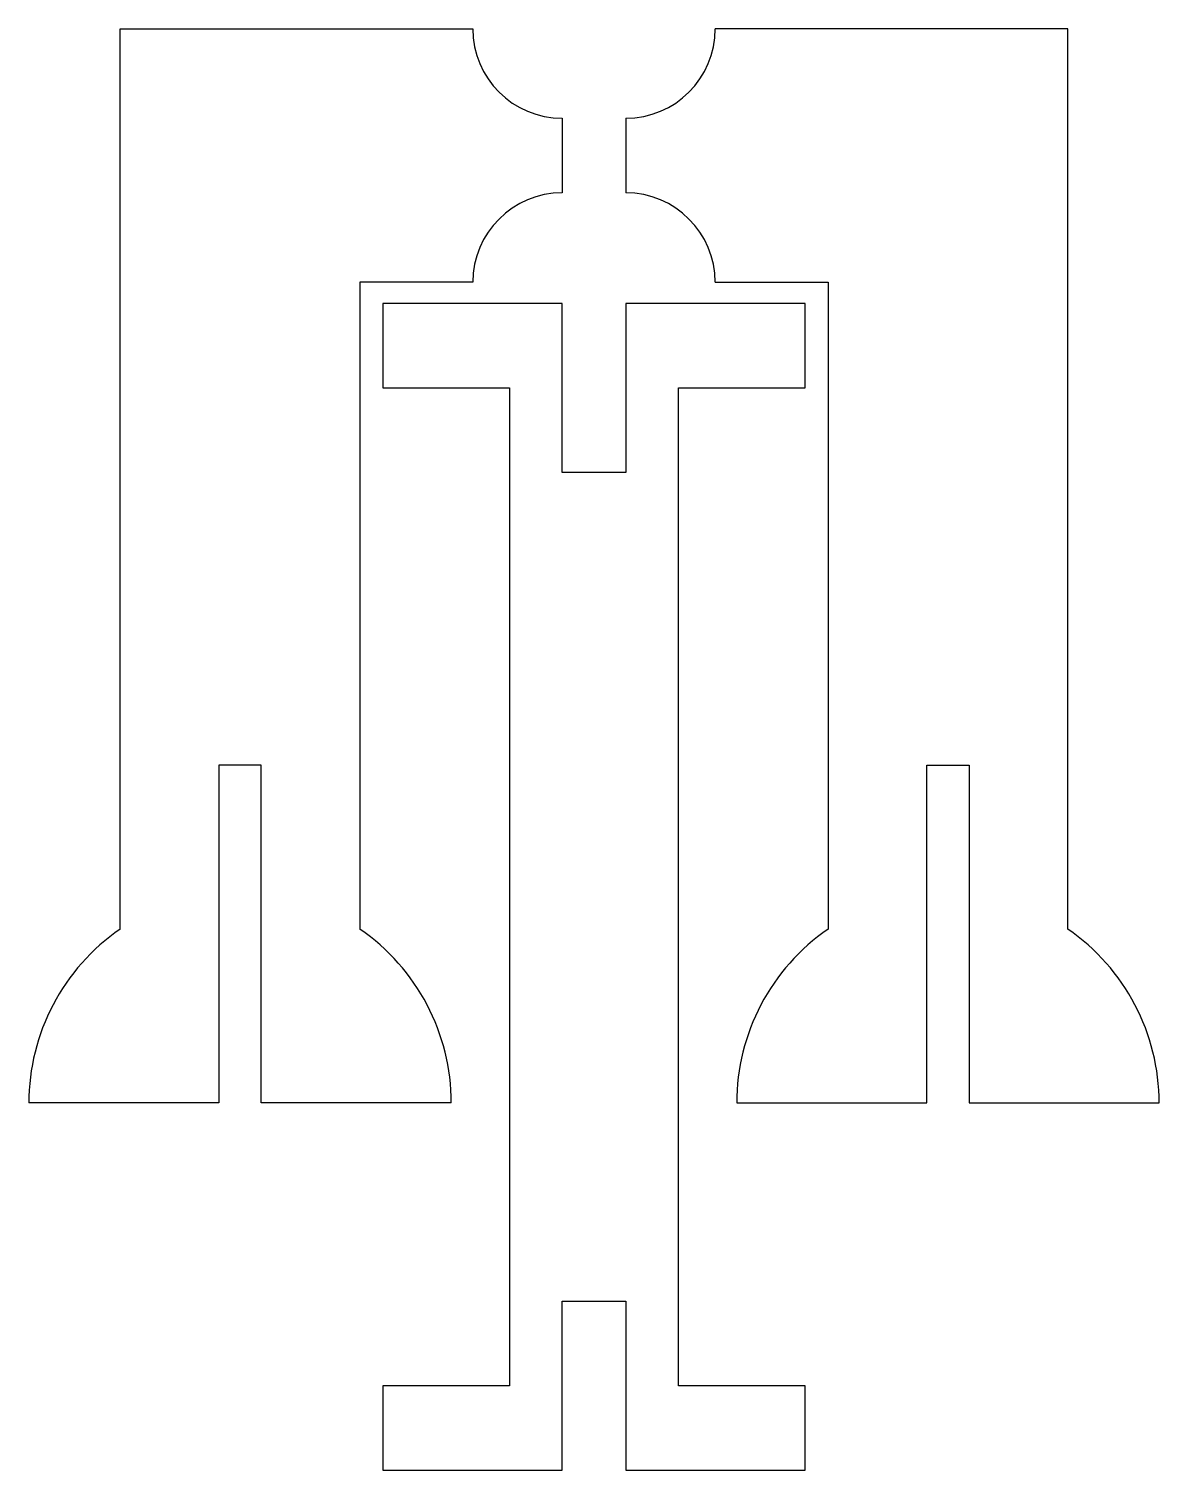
# Model space of a CAD drawing. Header units: inches. Extents: x 2 to 8.69, y 2 to 10.53.
import ezdxf

# ---------------------------------------------------------------- set-up
doc = ezdxf.new("R2010")
doc.units = ezdxf.units.IN
doc.header["$MEASUREMENT"] = 0
doc.layers.get('0').update_dxf_attribs({"linetype": 'CONTINUOUS'})

msp = doc.modelspace()

# ---------------------------------------------------------------- linework, layer by layer
for p, q in [((2.5408, 5.2026, 0.3543), (2.5408, 10.5305, 0.3543)), ((2.5408, 10.5305, 0.3543), (4.6275, 10.5305, 0.3543)), ((8.1481, 10.5305, 0.3543), (6.0615, 10.5305, 0.3543)), ((8.1481, 5.2026, 0.3543), (8.1481, 10.5305, 0.3543)), ((5.157, 10.001, 0.3543), (5.157, 9.56, 0.3543)), ((5.532, 10.001, 0.3543), (5.532, 9.56, 0.3543)), ((4.6275, 9.0305, 0.3543), (3.9592, 9.0305, 0.3543)), ((3.9592, 9.0305, 0.3543), (3.9592, 5.2026, 0.3543)), ((6.0615, 9.0305, 0.3543), (6.7298, 9.0305, 0.3543)), ((6.7298, 9.0305, 0.3543), (6.7298, 5.2026, 0.3543)), ((5.157, 8.9055, 0.3543), (4.0945, 8.9055, 0.3543)), ((4.0945, 8.9055, 0.3543), (4.0945, 8.4055, 0.3543)), ((5.157, 7.9055, 0.3543), (5.157, 8.9055, 0.3543)), ((6.5945, 8.9055, 0.3543), (5.532, 8.9055, 0.3543)), ((5.532, 8.9055, 0.3543), (5.532, 7.9055, 0.3543)), ((6.5945, 8.4055, 0.3543), (6.5945, 8.9055, 0.3543)), ((4.0945, 8.4055, 0.3543), (4.8445, 8.4055, 0.3543)), ((4.8445, 8.4055, 0.3543), (4.8445, 2.5, 0.3543)), ((5.8445, 2.5, 0.3543), (5.8445, 8.4055, 0.3543)), ((5.8445, 8.4055, 0.3543), (6.5945, 8.4055, 0.3543)), ((5.532, 7.9055, 0.3543), (5.157, 7.9055, 0.3543)), ((3.375, 6.1732, 0.3543), (3.125, 6.1732, 0.3543)), ((3.125, 6.1732, 0.3543), (3.125, 4.1732, 0.3543)), ((3.375, 4.1732, 0.3543), (3.375, 6.1732, 0.3543)), ((7.314, 4.1732, 0.3543), (7.314, 6.1732, 0.3543)), ((7.314, 6.1732, 0.3543), (7.564, 6.1732, 0.3543)), ((7.564, 6.1732, 0.3543), (7.564, 4.1732, 0.3543)), ((3.125, 4.1732, 0.3543), (2, 4.1732, 0.3543)), ((4.5, 4.1732, 0.3543), (3.375, 4.1732, 0.3543)), ((6.189, 4.1732, 0.3543), (7.314, 4.1732, 0.3543)), ((7.564, 4.1732, 0.3543), (8.689, 4.1732, 0.3543)), ((5.157, 2, 0.3543), (5.157, 3, 0.3543)), ((5.157, 3, 0.3543), (5.532, 3, 0.3543)), ((5.532, 3, 0.3543), (5.532, 2, 0.3543)), ((4.8445, 2.5, 0.3543), (4.0945, 2.5, 0.3543)), ((4.0945, 2.5, 0.3543), (4.0945, 2, 0.3543)), ((6.5945, 2.5, 0.3543), (5.8445, 2.5, 0.3543)), ((6.5945, 2, 0.3543), (6.5945, 2.5, 0.3543)), ((4.0945, 2, 0.3543), (5.157, 2, 0.3543)), ((5.532, 2, 0.3543), (6.5945, 2, 0.3543))]:
    msp.add_line(p, q)
for centre, radius, start, end in [((5.157, 10.5305, 0.3543), 0.5295, 180, 270), ((5.532, 10.5305, 0.3543), 0.5295, -90, 0), ((5.157, 9.0305, 0.3543), 0.5295, 90, 180), ((5.532, 9.0305, 0.3543), 0.5295, 0, 90), ((3.25, 4.1732, 0.3543), 1.25, 124.56375, 180), ((3.25, 4.1732, 0.3543), 1.25, 0, 55.43625), ((7.439, 4.1732, 0.3543), 1.25, 124.56375, 180), ((7.439, 4.1732, 0.3543), 1.25, 0, 55.43625)]:
    msp.add_arc(centre, radius, start, end)

doc.saveas('drawing.dxf')
